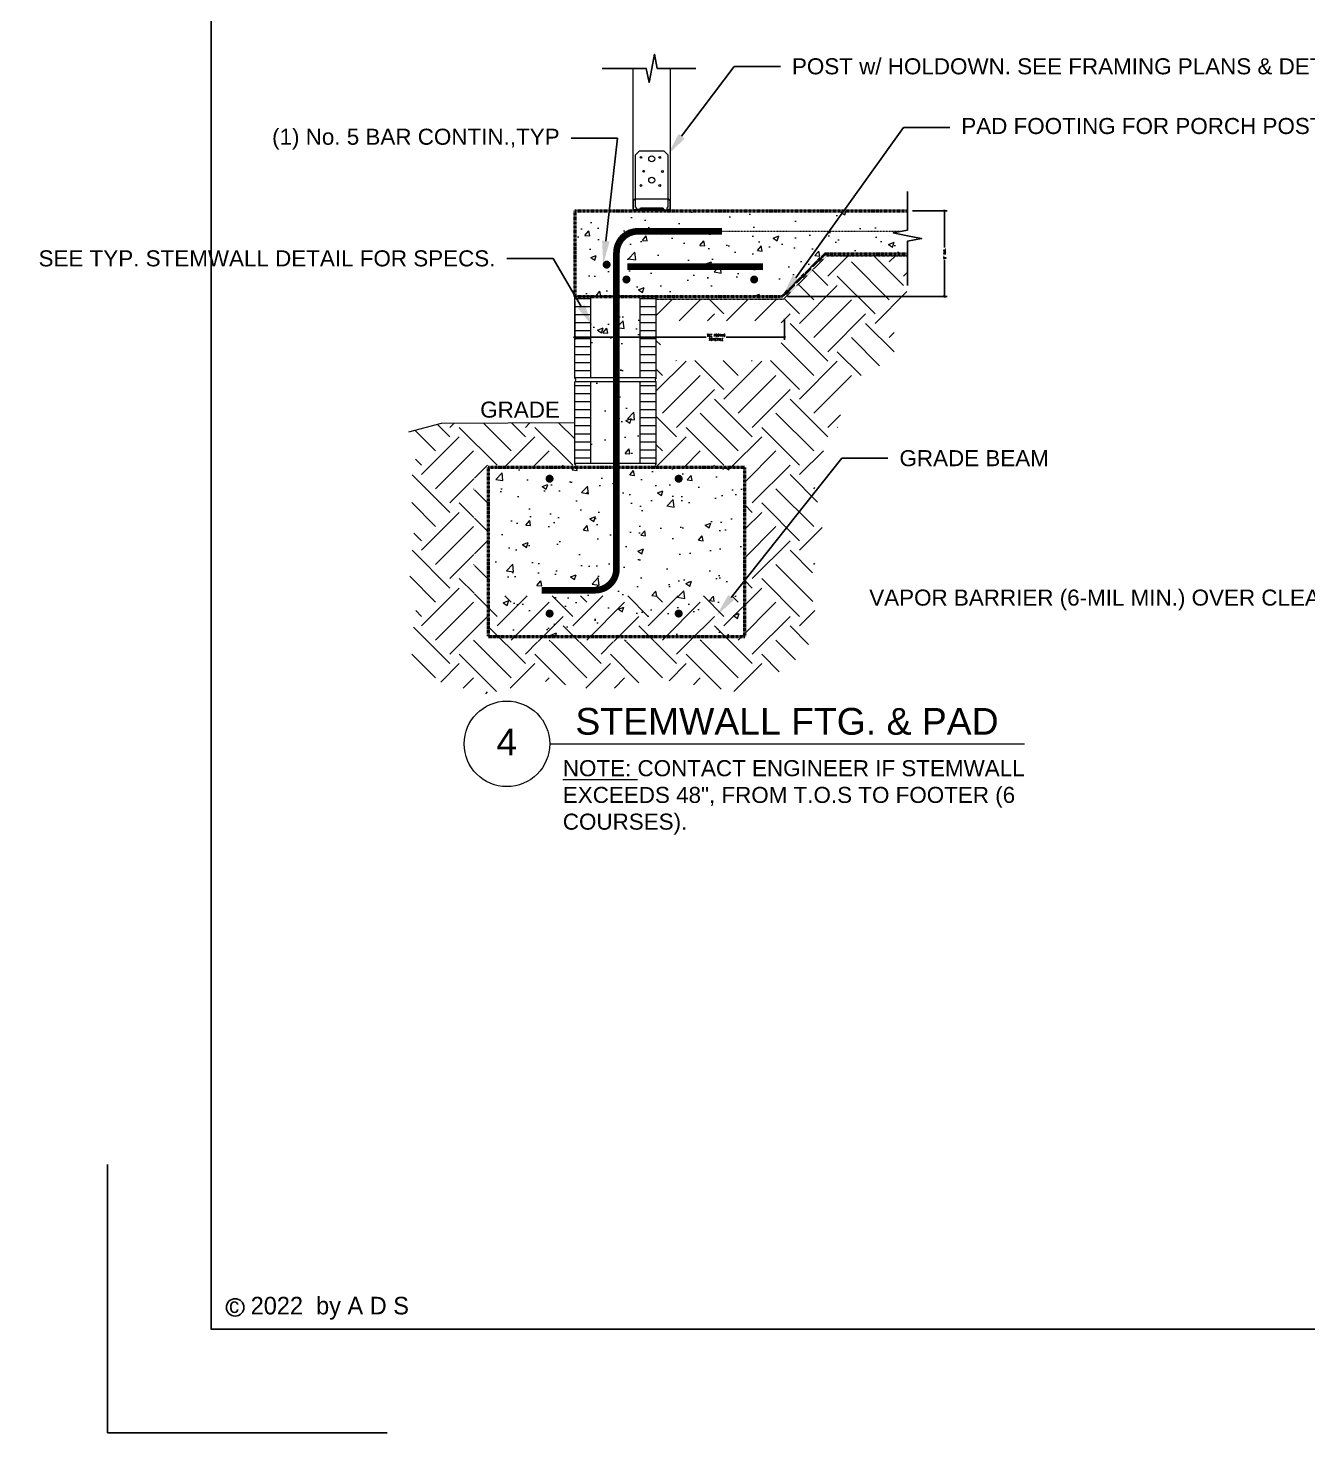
# Model space of a CAD drawing. Header units: inches. Extents: x 26998 to 46838, y -509 to 4343.
# Drawn here: x 38200 to 38799, y 1767 to 2424 of the extents above; entities that cross this region are included whole.
import ezdxf
from ezdxf import colors
from ezdxf.entities.mleader import LeaderData, LeaderLine
from ezdxf.math import Vec2, Vec3

# ---------------------------------------------------------------- set-up
doc = ezdxf.new("R2010")
doc.units = ezdxf.units.IN
doc.header["$LTSCALE"] = 0.5
doc.header["$MEASUREMENT"] = 0
doc.linetypes.add('HIDDEN', pattern=[0.375, 0.25, -0.125])
doc.linetypes.add('HIDDEN2', pattern=[0.1875, 0.125, -0.0625])
doc.layers.get('Defpoints').update_dxf_attribs({"color": 140})
doc.layers.add('S-Dims', color=2, linetype='Continuous')
doc.layers.add('Title Block', color=7, linetype='Continuous')
for name, color, linetype, lineweight in [('S-Exisitng', 252, 'Continuous', 0), ('S-FOUNDATION', 3, 'HIDDEN', 13), ('S-Structural', 1, 'Continuous', 20), ('S-Text', 3, 'Continuous', 0)]:
    doc.layers.add(name, color=color, linetype=linetype, lineweight=lineweight)
doc.styles.add('ARIAL', font='arial.ttf')
doc.styles.add('HS-DESIGN-PLAN', font='GOTHIC.TTF', dxfattribs={"height": 0.09375})
doc.styles.add('HS-DESIGN-TTLB', font='GOTHIC.TTF')
doc.styles.get("Standard").update_dxf_attribs({"font": 'romans.shx', "width": 0.75})
doc.dimstyles.new('DIMS', dxfattribs={"dimscale": 96, "dimtxt": 0.09375, "dimasz": 0.09375, "dimexe": 0.1, "dimexo": 0.2, "dimgap": 0.046875, "dimtad": 0, "dimdec": 1, "dimzin": 7, "dimdsep": 46, "dimlunit": 4, "dimtxsty": 'Standard', "dimblk": 'ARCHTICK', "dimcen": 0, "dimdle": 0.046875, "dimclrd": 2, "dimclre": 2, "dimclrt": 2, "dimadec": 0, "dimazin": 0, "dimtfac": 1, "dimtdec": 1, "dimtmove": 1, "dimatfit": 2, "dimfxl": 0.2, "dimtolj": 1, "dimtzin": 0, "dimarcsym": 0})

# ---------------------------------------------------------------- blocks, each defined once
blk = doc.blocks.new('_ArchTick')
at = {"color": 0, "linetype": 'ByBlock', "const_width": 0.15}
blk.add_lwpolyline([(-0.5, -0.5), (0.5, 0.5)], dxfattribs=at)
blk = doc.blocks.new('*D1006')
at = {"layer": 'Defpoints', "color": 0, "transparency": 16777216}
for p in [(38456.03, 2298.48), (38554.06, 2290.39), (38554.06, 2279.41)]:
    blk.add_point(p, dxfattribs=at)
at = {"layer": 'S-Dims', "color": 2, "lineweight": -2, "transparency": 16777216}
for p, q in [((38456.03, 2296.08), (38456.03, 2278.21)), ((38554.06, 2287.99), (38554.06, 2278.21)), ((38455.47, 2279.41), (38517.53, 2279.41)), ((38554.62, 2279.41), (38526.77, 2279.41))]:
    blk.add_line(p, q, dxfattribs=at)
at = {"layer": 'S-Dims', "color": 2, "lineweight": -2, "transparency": 16777216, "xscale": 1.125, "yscale": 1.125, "zscale": 1.125, "rotation": 180}
blk.add_blockref('_ArchTick', (38456.03, 2279.41), dxfattribs=at)
at = {"layer": 'S-Dims', "color": 2, "lineweight": -2, "transparency": 16777216, "xscale": 1.125, "yscale": 1.125, "zscale": 1.125}
blk.add_blockref('_ArchTick', (38554.06, 2279.41), dxfattribs=at)
at = {"layer": 'S-Dims', "color": 2, "transparency": 16777216, "insert": (38522.15, 2279.41), "char_height": 1.125, "attachment_point": 5}
blk.add_mtext('\\A1;SEE FOOTING \\PSCHEDULE', dxfattribs=at)
blk = doc.blocks.new('ABU44-r')
for p, q in [((-1.13, 5.59), (-1.5, 5.22)), ((-1.13, 5.59), (1.12, 5.59)), ((1.12, 5.59), (1.5, 5.22)), ((-1.5, 0.3), (-1.5, 5.22)), ((1.5, 5.22), (1.5, 0.3)), ((-1.69, 0.1), (-1.69, 0.9)), ((-1.69, 0.1), (-1.41, 0.1)), ((-1.41, 0.09), (-1.5, 0.09)), ((-1.5, 0), (-1.5, 0.09)), ((1.5, 0), (-1.5, 0)), ((-1.49, 1.1), (1.49, 1.1)), ((-1.41, 0.22), (-1.41, 0)), ((-1.16, 0.09), (-1.41, 0.09)), ((-1.13, 0.12), (-1.13, 0.12)), ((1.03, 0.22), (-1.03, 0.22)), ((-1.03, 0.06), (-1.03, 0.09)), ((1, 0.12), (-1, 0.12)), ((1.03, 0.06), (1.03, 0.09)), ((1.41, 0.22), (1.42, 0)), ((1.69, 0.1), (1.42, 0.1)), ((1.5, 0.09), (1.42, 0.09)), ((1.5, 0.09), (1.5, 0)), ((1.69, 0.9), (1.69, 0.1))]:
    blk.add_line(p, q)
for centre, radius in [((-1, 4.97), 0.0859), ((0, 4.84), 0.281), ((0.75, 4.97), 0.0859), ((-0.75, 3.67), 0.0859), ((0, 2.84), 0.281), ((1, 3.66), 0.0859), ((-1, 2.35), 0.0859), ((0.75, 2.35), 0.0859)]:
    blk.add_circle(centre, radius)
for centre, radius, start, end in [((-1.49, 0.9), 0.198, 90, 180), ((-1.5, 0.22), 0.0859, 0, 90), ((-1.16, 0.12), 0.0312, 270, 0), ((-1.03, 0.12), 0.0938, 90, 180), ((-1.09, 0.06), 0.0625, 270, 0), ((-1, 0.09), 0.0312, 90, 180), ((1, 0.09), 0.0312, 0, 90), ((1.03, 0.12), 0.0938, 0, 90), ((1.09, 0.06), 0.0599, 177.5224, 269.5549), ((1.16, 0.12), 0.0312, 180, 270), ((1.5, 0.22), 0.0859, 90, 180), ((1.49, 0.9), 0.198, 0, 90)]:
    blk.add_arc(centre, radius, start, end)
blk = doc.blocks.new('*D1007')
at = {"layer": 'Defpoints', "color": 0, "transparency": 16777216}
for p in [(38611.58, 2338.48), (38553.12, 2298.48), (38628.96, 2298.48)]:
    blk.add_point(p, dxfattribs=at)
at = {"layer": 'S-Dims', "color": 2, "lineweight": -2, "transparency": 16777216}
for p, q in [((38628.96, 2339.04), (38628.96, 2321.29)), ((38613.98, 2338.48), (38630.16, 2338.48)), ((38628.96, 2297.91), (38628.96, 2315.66)), ((38555.52, 2298.48), (38630.16, 2298.48))]:
    blk.add_line(p, q, dxfattribs=at)
at = {"layer": 'S-Dims', "color": 2, "lineweight": -2, "transparency": 16777216, "xscale": 1.125, "yscale": 1.125, "zscale": 1.125}
for p, rotation in [((38628.96, 2338.48), 90), ((38628.96, 2298.48), 270)]:
    blk.add_blockref('_ArchTick', p, dxfattribs=dict(at, rotation=rotation))
at = {"layer": 'S-Dims', "color": 2, "transparency": 16777216, "insert": (38628.96, 2318.48), "char_height": 1.125, "attachment_point": 5, "rotation": 90}
blk.add_mtext('\\A1;8" MIN.', dxfattribs=at)

msp = doc.modelspace()

# ---------------------------------------------------------------- hatches: boundary and pattern name
at = {"layer": 'S-Exisitng'}
h = msp.add_hatch(dxfattribs=at)
h.set_pattern_fill('EARTH', color=256, scale=100, angle=45, style=0)
h.set_pattern_definition([(45, (22204.817, 8106.226), (0, 35.35534), [25, -25]), (45, (22198.188, 8112.855), (0, 35.35534), [25, -25]), (45, (22191.56, 8119.484), (0, 35.35534), [25, -25]), (135, (22191.56, 8123.903), (-35.35534, 2e-15), [25, -25]), (135, (22198.188, 8130.532), (-35.35534, 2e-15), [25, -25]), (135, (22204.817, 8137.162), (-35.35534, 2e-15), [25, -25])])
edge = h.paths.add_edge_path()
edge.add_line((38456.0302342, 2239.3128474), (38393.4661309, 2239.0791965))
edge.add_line((38393.4661309, 2239.0791965), (38378.2791863, 2235.0456846))
edge.add_line((38378.2791863, 2235.0456846), (38381.5740998, 2222.5472604))
edge.add_line((38381.5740998, 2222.5472604), (38378.582029, 2208.1763626))
edge.add_line((38378.582029, 2208.1763626), (38381.6432122, 2192.0627009))
edge.add_line((38381.6432122, 2192.0627009), (38377.759277, 2173.8513137))
edge.add_line((38377.759277, 2173.8513137), (38382.0448435, 2149.1708626))
edge.add_line((38382.0448435, 2149.1708626), (38377.759277, 2133.4651854))
edge.add_line((38377.759277, 2133.4651854), (38391.852503, 2118.546797))
edge.add_line((38391.852503, 2118.546797), (38414.3048773, 2112.5968976))
edge.add_line((38414.3048773, 2112.5968976), (38440.6302427, 2118.7160455))
edge.add_line((38440.6302427, 2118.7160455), (38468.5882191, 2114.0247106))
edge.add_line((38468.5882191, 2114.0247106), (38494.5055067, 2119.735874))
edge.add_line((38494.5055067, 2119.735874), (38532.8712659, 2113.4127781))
edge.add_line((38532.8712659, 2113.4127781), (38556.767354, 2125.5897302))
edge.add_line((38556.767354, 2125.5897302), (38570.3300189, 2141.7503955))
edge.add_line((38570.3300189, 2141.7503955), (38565.7458151, 2163.3506477))
edge.add_line((38565.7458151, 2163.3506477), (38569.2720782, 2177.8197747))
edge.add_line((38569.2720782, 2177.8197747), (38535.5237403, 2170.9921403))
edge.add_line((38535.5237403, 2170.9921403), (38535.5237403, 2158.4750714))
edge.add_line((38535.5237403, 2158.4750714), (38415.5237403, 2158.4750714))
edge.add_line((38415.5237403, 2158.4750714), (38415.5237403, 2218.4750714))
edge.add_line((38415.5237403, 2218.4750714), (38456.0302342, 2218.4750714))
edge.add_arc((38455.3620031, 2219.4125714), 1.1512772, 305.4805082416, 414.5194917615)
edge.add_line((38456.0302342, 2220.3500714), (38456.0302342, 2239.3128474))
edge = h.paths.add_edge_path()
edge.add_line((38578.8825619, 2237.0657196), (38583.4667657, 2258.0114616))
edge.add_line((38583.4667657, 2258.0114616), (38605.4053698, 2269.7934414))
edge.add_line((38605.4053698, 2269.7934414), (38605.4053698, 2285.3858142))
edge.add_line((38605.4053698, 2285.3858142), (38611.1252052, 2298.9148069))
edge.add_line((38611.1252052, 2298.9148069), (38611.5790318, 2303.5931998))
edge.add_line((38611.5790318, 2303.5931998), (38611.5790318, 2317.4750714))
edge.add_line((38611.5790318, 2317.4750714), (38573.8861416, 2317.4750714))
edge.add_line((38573.8861416, 2317.4750714), (38555.3058747, 2299.4125714))
edge.add_line((38555.3058747, 2299.4125714), (38555.3058747, 2297.2250714))
edge.add_line((38555.3058747, 2297.2250714), (38494.1552342, 2297.2250714))
edge.add_line((38494.1552342, 2297.2250714), (38494.1552342, 2260.3500714))
edge.add_arc((38494.8234654, 2259.4125714), 1.1512772, 125.4805082374, 234.5194917631)
edge.add_line((38494.1552342, 2258.4750714), (38494.1552342, 2220.3500714))
edge.add_arc((38494.8234654, 2219.4125714), 1.1512772, 125.4805082374, 234.5194917592)
edge.add_line((38494.1552342, 2218.4750714), (38535.5237403, 2218.4750714))
edge.add_line((38535.5237403, 2218.4750714), (38535.5237403, 2170.9921403))
edge.add_line((38535.5237403, 2170.9921403), (38569.2720782, 2177.8197747))
edge.add_line((38569.2720782, 2177.8197747), (38571.9671275, 2188.8782265))
edge.add_line((38571.9671275, 2188.8782265), (38566.7495186, 2217.3861547))
edge.add_line((38566.7495186, 2217.3861547), (38578.8825619, 2237.0657196))
h.paths.add_polyline_path([(38425.1978852, 2137.1084726), (38526.6896144, 2137.1084726), (38526.3041377, 2136.900998), (38424.8124085, 2136.900998)], flags=16)
h.paths.add_polyline_path([(38408.8324197, 2160.2867614), (38408.8324197, 2216.8015124), (38409.1315756, 2213.7879625), (38409.1315756, 2157.2732115)], flags=16)
h.paths.add_polyline_path([(38496.0617004, 2268.4933146), (38552.5764514, 2268.4933146), (38552.5764514, 2287.0583763), (38496.0617004, 2287.0583763)], flags=16)
at = {"layer": 'S-FOUNDATION', "ltscale": 10}
h = msp.add_hatch(dxfattribs=at)
h.set_pattern_fill('AR-CONC', color=252, scale=3.75, style=0)
h.set_pattern_definition([(50, (22204.817, 8106.226), (26.897257, -2.353205), [2.8125, -30.9375]), (355, (22204.817, 8106.226), (-5.203175, 28.207205), [2.25, -24.75]), (100.45144, (22207.06, 8106.03), (21.69408, 25.854), [2.390257, -26.29283]), (46.1842, (22204.817, 8113.726), (40.02155, -6.20697), [4.21875, -46.40625]), (96.63564, (22208.153, 8113.21), (35.04982, 36.52945), [3.58539, -39.43927]), (351.18416, (22204.817, 8113.726), (35.04982, 36.52945), [3.375, -37.125]), (21, (22208.567, 8111.85), (22.384014, -15.098208), [2.8125, -30.9375]), (326, (22208.567, 8111.85), (9.124325, 27.193127), [2.25, -24.75]), (71.45144, (22210.433, 8110.592), (31.50834, 12.09492), [2.390257, -26.29283]), (37.5, (22204.817, 8106.226), (0.4559946, 12.4835195), [0, -24.45, 0, -25.125, 0, -24.84375]), (7.5, (22204.817, 8106.226), (9.865108, 14.790439), [0, -14.325, 0, -23.8875, 0, -9.46875]), (327.5, (22196.455, 8106.226), (20.0183414, -0.8458077), [0, -9.375, 0, -29.25, 0, -38.8125]), (317.5, (22192.705, 8106.226), (21.869481, 3.753937), [0, -12.1875, 0, -19.425, 0, -27.5625])])
h.paths.add_polyline_path([(38456.0302342, 2338.4750714), (38456.0302342, 2298.4750714), (38494.1552342, 2298.4750714), (38553.1183747, 2298.4750714), (38573.1183747, 2318.4750714), (38611.5790318, 2318.4750714), (38611.5790318, 2324.2746063), (38618.1702229, 2325.5725479), (38611.5790318, 2326.8704894), (38604.9878408, 2328.1684309), (38611.5790318, 2329.4663724), (38611.5790318, 2338.4750714)])
h.paths.add_polyline_path([(38540.7790474, 2306.0751503, -1), (38539.0222199, 2306.7167314, -1)], flags=16)
h.paths.add_polyline_path([(38481.0595242, 2306.0751503, -1), (38479.3026967, 2306.7167314, -1)], flags=16)
h.paths.add_polyline_path([(38471.7995782, 2313.0302272, -1), (38470.0427507, 2313.6718082, -1)], flags=16)
h = msp.add_hatch(dxfattribs=at)
h.set_pattern_fill('AR-CONC', color=252, scale=3.75, style=0)
h.set_pattern_definition([(50, (38160.244, 1947.708), (26.8973, -2.3532), [2.8125, -30.9375]), (355, (38160.244, 1947.708), (-5.2032, 28.2072), [2.25, -24.75]), (100.4514, (38162.486, 1947.512), (21.6941, 25.854), [2.3903, -26.2928]), (46.184, (38160.244, 1955.208), (40.0215, -6.207), [4.2187, -46.4062]), (96.636, (38163.58, 1954.69), (35.0498, 36.5294), [3.5854, -39.4393]), (351.184, (38160.244, 1955.208), (35.05, 36.5294), [3.375, -37.125]), (21, (38163.994, 1953.333), (22.384, -15.0982), [2.8125, -30.9375]), (326, (38163.994, 1953.333), (9.1243, 27.1931), [2.25, -24.75]), (71.4514, (38165.86, 1952.075), (31.5083, 12.0949), [2.3903, -26.2928]), (37.5, (38160.244, 1947.708), (0.456, 12.48352), [0, -24.45, 0, -25.125, 0, -24.84375]), (7.5, (38160.244, 1947.708), (9.8651, 14.79044), [0, -14.325, 0, -23.8875, 0, -9.46875]), (327.5, (38151.882, 1947.708), (20.01834, -0.8458), [0, -9.375, 0, -29.25, 0, -38.8125]), (317.5, (38148.132, 1947.708), (21.8695, 3.75394), [0, -12.1875, 0, -19.425, 0, -27.5625])])
h.paths.add_polyline_path([(38475.5237403, 2298.4750714), (38463.5302342, 2298.4750714), (38463.5302342, 2260.3500714), (38475.5237403, 2260.3500714)])
h.paths.add_polyline_path([(38486.6552342, 2298.4750714), (38475.5237403, 2298.4750714), (38475.5237403, 2260.3500714), (38486.6552342, 2260.3500714)])
h.paths.add_polyline_path([(38486.6552342, 2258.4750714), (38475.5237403, 2258.4750714), (38475.5237403, 2220.3500714), (38486.6552342, 2220.3500714)])
h.paths.add_polyline_path([(38475.5237403, 2258.4750714), (38463.5302342, 2258.4750714), (38463.5302342, 2220.3500714), (38475.5237403, 2220.3500714)])
h = msp.add_hatch(dxfattribs=at)
h.set_pattern_fill('AR-CONC', color=252, scale=3.75, style=0)
h.set_pattern_definition([(50, (27421.35, 8233.5), (26.897257, -2.353205), [2.8125, -30.9375]), (355, (27421.35, 8233.5), (-5.203175, 28.207205), [2.25, -24.75]), (100.45144, (27423.59, 8233.303), (21.69408, 25.854), [2.39026, -26.29283]), (46.1842, (27421.35, 8241), (40.02155, -6.20697), [4.21875, -46.40625]), (96.63564, (27424.685, 8240.482), (35.04982, 36.52945), [3.58539, -39.43927]), (351.18416, (27421.35, 8241), (35.04982, 36.52945), [3.375, -37.125]), (21, (27425.1, 8239.124), (22.384014, -15.09821), [2.8125, -30.9375]), (326, (27425.1, 8239.124), (9.124325, 27.193127), [2.25, -24.75]), (71.45144, (27426.965, 8237.866), (31.50834, 12.09492), [2.39026, -26.29283]), (37.5, (27421.3495, 8233.499), (0.4559946, 12.4835195), [0, -24.45, 0, -25.125, 0, -24.84375]), (7.5, (27421.35, 8233.5), (9.865108, 14.790439), [0, -14.325, 0, -23.8875, 0, -9.46875]), (327.5, (27412.987, 8233.499), (20.018341, -0.845808), [0, -9.375, 0, -29.25, 0, -38.8125]), (317.5, (27409.237, 8233.5), (21.869481, 3.753937), [0, -12.1875, 0, -19.425, 0, -27.5625])])
h.paths.add_polyline_path([(38415.5237403, 2218.4750714), (38415.5237403, 2139.4105669), (38535.5237403, 2139.4105669), (38535.5237403, 2218.4750714)])
at = {"layer": 'S-Structural'}
h = msp.add_hatch(dxfattribs=at)
h.set_pattern_fill('ANSI31', color=256, scale=30, angle=315, style=0)
h.set_pattern_definition([(0, (27421.3495, 8252.564), (8e-16, 3.75), [])])
h.paths.add_polyline_path([(38463.5302342, 2298.4750714), (38456.0302342, 2298.4750714), (38456.0302342, 2260.3500714), (38463.5302342, 2260.3500714)])
h.paths.add_polyline_path([(38486.6552342, 2260.3500714), (38494.1552342, 2260.3500714), (38494.1552342, 2298.4750714), (38486.6552342, 2298.4750714)])
h = msp.add_hatch(dxfattribs=at)
h.set_pattern_fill('ANSI31', color=256, scale=30, angle=315, style=0)
h.set_pattern_definition([(0, (37065.9575, 1510.5545), (1e-15, 3.75), [])])
h.paths.add_polyline_path([(38463.5302342, 2258.4750714), (38456.0302342, 2258.4750714), (38456.0302342, 2220.3500714), (38463.5302342, 2220.3500714)])
h.paths.add_polyline_path([(38486.6552342, 2220.3500714), (38494.1552342, 2220.3500714), (38494.1552342, 2258.4750714), (38486.6552342, 2258.4750714)])

# ---------------------------------------------------------------- linework, layer by layer
msp.add_line((38286.013864, 1815.6465238), (39780.6730988, 1815.6465238))
msp.add_lwpolyline([(38285.613864, 2942.0957452, 0.5, 0.5, 0), (39780.6730988, 2942.0957452, 0, 0, 0), (39780.6730988, 1815.6465238, 0.5, 0.5, 0), (38285.613864, 1815.6465238, 0.5, 0.5, 0)], format="xyseb")
at = {"const_width": 0.5}
msp.add_lwpolyline([(38286.013864, 1815.6465238), (38286.013864, 2942.0957452)], dxfattribs=at)
msp.add_lwpolyline([(38286.013864, 1815.6465238), (38286.013864, 2942.0957452)], dxfattribs=at)
at = {"layer": 'S-Dims'}
for points in [[(38468.7487575, 2405.1326107), (38489.430164, 2405.1326107), (38490.7281056, 2398.5414197), (38492.0260471, 2405.1326107), (38493.3239886, 2411.7238018), (38494.6219301, 2405.1326107), (38512.6393281, 2405.1326107)], [(38611.5790318, 2303.5931998), (38611.5790318, 2324.2746063), (38618.1702229, 2325.5725479), (38611.5790318, 2326.8704894), (38604.9878408, 2328.1684309), (38611.5790318, 2329.4663724), (38611.5790318, 2347.4837704)]]:
    msp.add_lwpolyline(points, dxfattribs=at)
at = {"layer": 'S-Exisitng'}
for p, q in [((38393.4661309, 2239.0791965), (38378.2791863, 2235.0456846)), ((38456.0302342, 2239.3128474), (38393.4661309, 2239.0791965))]:
    msp.add_line(p, q, dxfattribs=at)
at = {"layer": 'S-FOUNDATION', "color": 5, "lineweight": 50}
for p, q in [((38456.0302342, 2338.4750714), (38611.5790318, 2338.4750714)), ((38456.0302342, 2338.4750714), (38463.5302342, 2338.4750714)), ((38456.0302342, 2338.4750714), (38456.0302342, 2298.4750714)), ((38553.1183747, 2298.4750714), (38573.1183747, 2318.4750714)), ((38573.1183747, 2318.4750714), (38611.5790318, 2318.4750714)), ((38456.0302342, 2298.4750714), (38553.1183747, 2298.4750714))]:
    msp.add_line(p, q, dxfattribs=at)
at = {"layer": 'S-FOUNDATION', "color": 3}
for p, q in [((38553.6361416, 2297.2250714), (38573.8861416, 2317.4750714)), ((38573.8861416, 2317.4750714), (38611.5790318, 2317.4750714)), ((38494.1552342, 2297.2250714), (38553.6361416, 2297.2250714))]:
    msp.add_line(p, q, dxfattribs=at)
at = {"layer": 'S-FOUNDATION', "color": 5, "lineweight": 50}
msp.add_lwpolyline([(38415.5237403, 2139.4105669), (38535.5237403, 2139.4105669), (38535.5237403, 2218.4750714), (38415.5237403, 2218.4750714)], close=True, dxfattribs=at)
at = {"layer": 'S-Structural'}
for p, q in [((38483.2899396, 2338.4750714), (38483.2899396, 2405.1326107)), ((38500.7899396, 2338.4750714), (38500.7899396, 2405.1326107)), ((38456.0302342, 2260.3500714), (38456.0302342, 2298.4750714)), ((38494.1552342, 2298.4750714), (38456.0302342, 2298.4750714)), ((38494.1552342, 2298.4750714), (38456.0302342, 2298.4750714)), ((38463.5302342, 2260.3500714), (38463.5302342, 2298.4750714)), ((38486.6552342, 2260.3500714), (38486.6552342, 2298.4750714)), ((38494.1552342, 2260.3500714), (38494.1552342, 2298.4750714)), ((38494.1552342, 2260.3500714), (38456.0302342, 2260.3500714)), ((38494.1552342, 2260.3500714), (38456.0302342, 2260.3500714)), ((38456.0302342, 2220.3500714), (38456.0302342, 2258.4750714)), ((38494.1552342, 2258.4750714), (38456.0302342, 2258.4750714)), ((38494.1552342, 2258.4750714), (38456.0302342, 2258.4750714)), ((38463.5302342, 2220.3500714), (38463.5302342, 2258.4750714)), ((38486.6552342, 2220.3500714), (38486.6552342, 2258.4750714)), ((38494.1552342, 2220.3500714), (38494.1552342, 2258.4750714)), ((38494.1552342, 2220.3500714), (38494.1552342, 2258.4750714)), ((38494.1552342, 2220.3500714), (38456.0302342, 2220.3500714))]:
    msp.add_line(p, q, dxfattribs=at)
at = {"layer": 'S-Structural', "linetype": 'HIDDEN2'}
msp.add_line((38524.8502702, 2328.9301854), (38608.2834363, 2328.9301854), dxfattribs=at)
at = {"layer": 'S-Structural', "const_width": 3.125}
for points in [[(38475.5237403, 2289.5921491), (38475.5237403, 2318.9301854, -0.4142135624), (38485.5237403, 2328.9301854), (38524.8502702, 2328.9301854)], [(38475.5237403, 2289.5921491), (38475.5237403, 2171.1247864, -0.4142135624), (38465.5237403, 2161.1247864), (38440.5237403, 2161.1247864)]]:
    msp.add_lwpolyline(points, format="xyb", dxfattribs=at)
at = {"layer": 'S-Structural', "color": 1, "ltscale": 10, "const_width": 1.8703125}
for points in [[(38470.0427507, 2313.6718082, 1), (38471.7995782, 2313.0302272, 1)], [(38479.3026967, 2306.7167314, 1), (38481.0595242, 2306.0751503, 1)], [(38539.0222199, 2306.7167314, 1), (38540.7790474, 2306.0751503, 1)], [(38443.3660943, 2213.5660638, 1), (38445.1229217, 2212.9244827, 1)], [(38503.7304754, 2213.5660638, 1), (38505.4873028, 2212.9244827, 1)], [(38443.3660943, 2150.5232282, 1), (38445.1229217, 2149.8816472, 1)], [(38503.7304754, 2150.5232282, 1), (38505.4873028, 2149.8816472, 1)]]:
    msp.add_lwpolyline(points, format="xyb", close=True, dxfattribs=at)
at = {"layer": 'S-Structural', "const_width": 3.125}
msp.add_lwpolyline([(38544.0092105, 2312.3330758), (38480.5289725, 2312.3330758)], dxfattribs=at)
at = {"layer": 'S-Structural'}
for centre, start, end in [((38455.3620031, 2259.4125714), 305.4805082379, 54.5194917624), ((38494.8234654, 2259.4125714), 125.4805082376, 234.5194917621), ((38455.3620031, 2219.4125714), 305.4805082379, 54.5194917624), ((38494.8234654, 2219.4125714), 125.4805082376, 234.5194917621)]:
    msp.add_arc(centre, 1.1512772, start, end, dxfattribs=at)
at = {"layer": 'S-Text'}
msp.add_line((38444.2849285, 2089.261048), (38666.299431, 2089.261048), dxfattribs=at)
msp.add_circle((38424.2849285, 2089.261048), 20, dxfattribs=at)
at = {"layer": 'Title Block'}
for p, q in [((38286.013864, 2942.0957452), (38286.013864, 1815.6465238)), ((38237.436904, 1767.0695638), (38237.436904, 1892.5600438)), ((38237.436904, 1767.0695638), (38237.436904, 1892.5600438)), ((38237.436904, 1767.0695638), (38237.436904, 1892.5600438)), ((38237.436904, 1767.0695638), (38237.436904, 1892.5600438)), ((38237.436904, 1767.0695638), (38237.436904, 1892.5600438)), ((38237.436904, 1767.0695638), (38237.436904, 1892.5600438)), ((38237.436904, 1767.0695638), (38237.436904, 1892.5600438)), ((38237.436904, 1767.0695638), (38237.436904, 1892.5600438)), ((38368.240489, 1767.0695638), (38237.436904, 1767.0695638)), ((38368.240489, 1767.0695638), (38237.436904, 1767.0695638)), ((38368.240489, 1767.0695638), (38237.436904, 1767.0695638)), ((38368.240489, 1767.0695638), (38237.436904, 1767.0695638)), ((38368.240489, 1767.0695638), (38237.436904, 1767.0695638)), ((38368.240489, 1767.0695638), (38237.436904, 1767.0695638)), ((38368.240489, 1767.0695638), (38237.436904, 1767.0695638)), ((38368.240489, 1767.0695638), (38237.436904, 1767.0695638)), ((38368.240489, 1767.0695638), (38237.436904, 1767.0695638)), ((38368.240489, 1767.0695638), (38237.436904, 1767.0695638)), ((38368.240489, 1767.0695638), (38237.436904, 1767.0695638)), ((38368.240489, 1767.0695638), (38237.436904, 1767.0695638))]:
    msp.add_line(p, q, dxfattribs=at)
msp.add_circle((38297.1875428, 1825.7394768), 4.0733674, dxfattribs=at)

# ---------------------------------------------------------------- block references
at = {"layer": 'S-Structural', "xscale": 5, "yscale": 5, "zscale": 5}
msp.add_blockref('ABU44-r', (38491.9888453, 2338.6414271), dxfattribs=at)

# ---------------------------------------------------------------- texts
at = {"layer": 'S-Text', "insert": (38411.800773, 2249.3100915), "char_height": 7.5, "width": 294.30601648, "attachment_point": 1, "style": 'ARIAL'}
msp.add_mtext('GRADE', dxfattribs=at)
at = {"layer": 'S-Text', "attachment_point": 1, "style": 'ARIAL'}
for s, width, insert, char_height in [('STEMWALL FTG. & PAD', 352.848742969, (38456.3063651, 2106.0490241), 12.5), ('4', 352.848742969, (38419.3318794, 2096.3373289), 12.5), ('{\\LNOTE: }CONTACT ENGINEER IF STEMWALL EXCEEDS 48", FROM T.O.S TO FOOTER (6 COURSES).', 247.26224095, (38450.4255294, 2081.6459071), 7.5)]:
    msp.add_mtext_dynamic_manual_height_columns(s, width=width, gutter_width=5, heights=[0], dxfattribs=dict(at, insert=insert, char_height=char_height))
at = {"layer": 'Title Block', "insert": (38294.3376378, 1830.2020388), "char_height": 7.05375, "attachment_point": 1, "style": 'HS-DESIGN-PLAN'}
msp.add_mtext_dynamic_manual_height_columns('c', width=0.213936353, gutter_width=0.46875, heights=[0], dxfattribs=at)
at = {"layer": 'Title Block', "insert": (38304.4502813, 1830.7038279), "char_height": 8.229375, "width": 286.020616253, "attachment_point": 1, "style": 'HS-DESIGN-TTLB'}
msp.add_mtext('2022  by A D S', dxfattribs=at)

# ---------------------------------------------------------------- dimensions: what is measured, and where the dimension line sits
at = {"layer": 'S-Dims'}
dim = msp.add_linear_dim(base=(38628.9565387, 2298.4750714), p1=(38611.5790318, 2338.4750714), p2=(38553.1183747, 2298.4750714), angle=90, text='8" MIN.', dimstyle='DIMS', override={"dimscale": 12}, dxfattribs=at)
dim.commit()
dim.dimension.update_dxf_attribs({"geometry": '*D1007', "text_midpoint": (38628.9565387, 2318.4750714)})
dim = msp.add_linear_dim(base=(38554.0558747, 2279.4125714), p1=(38456.0302342, 2298.4750714), p2=(38554.0558747, 2290.3949623), text='SEE FOOTING \\PSCHEDULE', dimstyle='DIMS', override={"dimscale": 12}, dxfattribs=at)
dim.commit()
dim.dimension.update_dxf_attribs({"geometry": '*D1006', "text_midpoint": (38522.154456, 2279.4125714), "dimtype": 160})

# ---------------------------------------------------------------- leaders
at = {"layer": 'S-Text'}
ml = msp.add_multileader_mtext('Standard', dxfattribs=at)
ml.set_content('\\A1;POST w/ HOLDOWN. SEE FRAMING PLANS & DETAILS FOR SPECS.', color=256, style='ARIAL')
ml.set_leader_properties()
ml.build(insert=Vec2(0, 0))
ml.multileader.update_dxf_attribs({"dogleg_length": 0.36, "arrow_head_size": 10.8, "scale": 12})
ctx = ml.context
ctx.base_point, ctx.scale, ctx.char_height, ctx.arrow_head_size, ctx.landing_gap_size, ctx.plane_origin = Vec3(38552.1742627, 2406.0056771), 12, 7.5, 10.8, 5.4, Vec3(38486.3618369, 2311.4448559)
notes = []
notes.append((ctx, [(0, (1, 1, 0), (38530.5742627, 2406.0056771), (1, 0), 21.6, [(0, [(38499.4888453, 2364.7351771)], 0, [])])]))
ctx.mtext.insert, ctx.mtext.width, ctx.mtext.flow_direction = Vec3(38557.5742627, 2409.8426484), 206.50775633, 5
ml = msp.add_multileader_mtext('Standard', dxfattribs=at)
ml.set_content('\\A1;PAD FOOTING FOR PORCH POST SUPPORT. SEE PLAN & SCHEDULE FOR SIZE, LOCATION, & REINFORCING ', color=256, style='ARIAL')
ml.set_leader_properties()
ml.build(insert=Vec2(0, 0))
ml.multileader.update_dxf_attribs({"dogleg_length": 0.36, "arrow_head_size": 10.8, "scale": 12})
ctx = ml.context
ctx.base_point, ctx.scale, ctx.char_height, ctx.arrow_head_size, ctx.landing_gap_size, ctx.plane_origin = Vec3(38631.3736305, 2377.4336909), 12, 7.5, 10.8, 5.4, Vec3(38536.2604226, 2148.0508192)
notes.append((ctx, [(0, (1, 1, 0), (38609.7736305, 2377.4336909), (1, 0), 21.6, [(0, [(38553.1183747, 2298.4750714)], 0, [])])]))
ctx.mtext.insert, ctx.mtext.width, ctx.mtext.defined_height, ctx.mtext.flow_direction = Vec3(38636.7736305, 2381.9255053), 157.094387109, 44.0946098, 5
ml = msp.add_multileader_mtext('Standard', dxfattribs=at)
ml.set_content('(1) No. 5 BAR CONTIN.,TYP', color=256, style='ARIAL')
ml.set_leader_properties()
ml.build(insert=Vec2(0, 0))
ml.multileader.update_dxf_attribs({"dogleg_length": 0.36, "arrow_head_size": 10.8, "scale": 12})
ctx = ml.context
ctx.base_point, ctx.scale, ctx.char_height, ctx.arrow_head_size, ctx.landing_gap_size, ctx.plane_origin = Vec3(38378.1476609, 2372.4206692), 12, 7.5, 10.8, 5.4, Vec3(38449.8997881, 2211.0121766)
ctx.text_align_type = 2
notes.append((ctx, [(0, (1, 1, 0), (38475.9296527, 2372.4206692), (-1, 0), 21.6, [(0, [(38469.3361354, 2313.6718082)], 0, [])])]))
ctx.mtext.insert, ctx.mtext.width, ctx.mtext.defined_height, ctx.mtext.alignment, ctx.mtext.flow_direction = Vec3(38448.9296527, 2376.9124836), 76.55405787, 27.6683984, 3, 5
ml = msp.add_multileader_mtext('Standard', dxfattribs=at)
ml.set_content('SEE TYP. STEMWALL DETAIL FOR SPECS.', color=256, style='ARIAL')
ml.set_leader_properties()
ml.build(insert=Vec2(0, 0))
ml.multileader.update_dxf_attribs({"dogleg_length": 0.36, "arrow_head_size": 10.8, "scale": 12})
ctx = ml.context
ctx.base_point, ctx.scale, ctx.char_height, ctx.arrow_head_size, ctx.landing_gap_size, ctx.plane_origin = Vec3(38352.7528867, 2316.2258676), 12, 7.5, 10.8, 5.4, Vec3(38445.0355327, 2172.858762)
ctx.text_align_type = 2
notes.append((ctx, [(0, (1, 1, 0), (38445.920281, 2316.2258676), (-1, 0), 21.6, [(0, [(38464.47188, 2284.4280081)], 0, [])])]))
ctx.mtext.insert, ctx.mtext.width, ctx.mtext.defined_height, ctx.mtext.alignment, ctx.mtext.flow_direction = Vec3(38418.920281, 2320.0398171), 84.584872492, 34.6577892, 3, 5
ml = msp.add_multileader_mtext('Standard', dxfattribs=at)
ml.set_content('GRADE BEAM', color=256, style='ARIAL')
ml.set_leader_properties()
ml.build(insert=Vec2(0, 0))
ml.multileader.update_dxf_attribs({"dogleg_length": 0.36, "arrow_head_size": 10.8, "scale": 12})
ctx = ml.context
ctx.base_point, ctx.scale, ctx.char_height, ctx.arrow_head_size, ctx.landing_gap_size, ctx.plane_origin = Vec3(38602.4596931, 2222.7996935), 12, 7.5, 10.8, 5.4, Vec3(38541.8460717, 2041.4605194)
notes.append((ctx, [(0, (1, 1, 0), (38580.8596931, 2222.7996935), (1, 0), 21.6, [(0, [(38522.4097244, 2149.274536)], 0, [])])]))
ctx.mtext.insert, ctx.mtext.width, ctx.mtext.flow_direction = Vec3(38607.8596931, 2226.613643), 133.63464224, 5
ml = msp.add_multileader_mtext('Standard', dxfattribs=at)
ml.set_content('VAPOR BARRIER (6-MIL MIN.) OVER CLEAN COMPACTED FILL', color=256, style='ARIAL')
ml.set_leader_properties()
ml.build(insert=Vec2(0, 0))
ml.multileader.update_dxf_attribs({"dogleg_length": 0.36, "arrow_head_size": 10.8, "scale": 12})
ctx = ml.context
ctx.base_point, ctx.scale, ctx.char_height, ctx.arrow_head_size, ctx.landing_gap_size, ctx.plane_origin = Vec3(38781.4024317, 2157.59413), 12, 7.5, 10.8, 5.4, Vec3(38913.4385978, 2061.2967114)
ctx.text_align_type = 2
notes.append((ctx, [(0, (1, 1, 0), (38932.7331956, 2157.59413), (-1, 0), 21.6, [(0, [(38941.7062497, 2210.1179294)], 0, [])])]))
ctx.mtext.insert, ctx.mtext.width, ctx.mtext.alignment, ctx.mtext.flow_direction = Vec3(38905.7331956, 2161.4080795), 124.726449373, 3, 5
for ctx, leaders in notes:
    for number, flags, end, landing, length, lines in leaders:
        leader = LeaderData()
        leader.index, (leader.has_last_leader_line, leader.has_dogleg_vector, leader.attachment_direction) = number, flags
        leader.last_leader_point, leader.dogleg_vector, leader.dogleg_length = Vec3(end), Vec3(landing), length
        for number, points, colour, breaks in lines:
            line = LeaderLine()
            line.index, line.vertices, line.color, line.breaks = number, Vec3.list(points), colors.encode_raw_color(colour), breaks
            leader.lines.append(line)
        ctx.leaders.append(leader)

doc.saveas('drawing.dxf')
